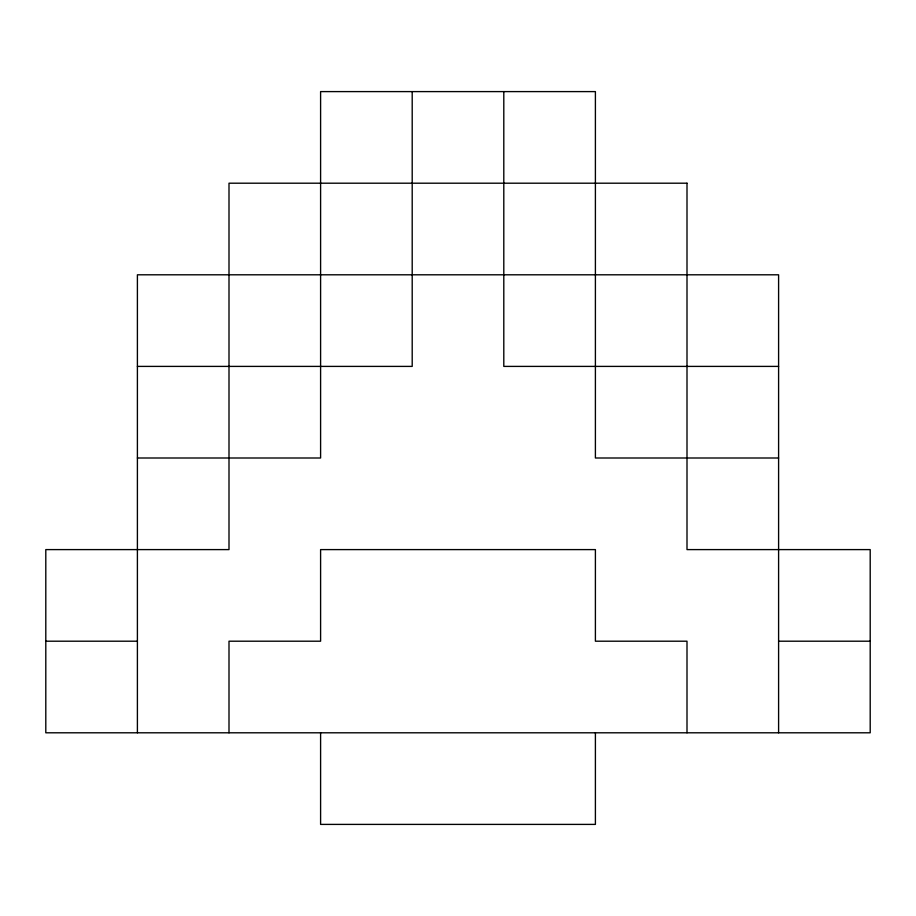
<?xml version="1.0" encoding="UTF-8"?>
<svg xmlns="http://www.w3.org/2000/svg" width="916" height="916" viewBox="0 0 916 916"><rect width="100%" height="100%" fill="white"/><g stroke="black" fill="none" stroke-linecap="round" stroke-linejoin="round"><path stroke-width="1.37" d="M137.4 366.4L412.2 366.4L412.2 91.6M778.6 366.4L503.8 366.4L503.8 91.6M137.4 458L320.6 458L320.6 91.6L595.4 91.6L595.4 458L778.6 458M45.8 641.2L137.4 641.2M778.6 641.2L870.2 641.2M778.6 732.8L778.6 274.8L137.4 274.8L137.4 732.8M687 732.8L687 641.2L595.4 641.2L595.4 549.6L320.6 549.6L320.6 641.2L229 641.2L229 732.8M595.4 732.8L595.4 824.4L320.6 824.4L320.6 732.8M687 183.2L229 183.2L229 549.6L45.8 549.6L45.8 732.8L870.2 732.8L870.2 549.6L687 549.6L687 183.2"/></g></svg>
